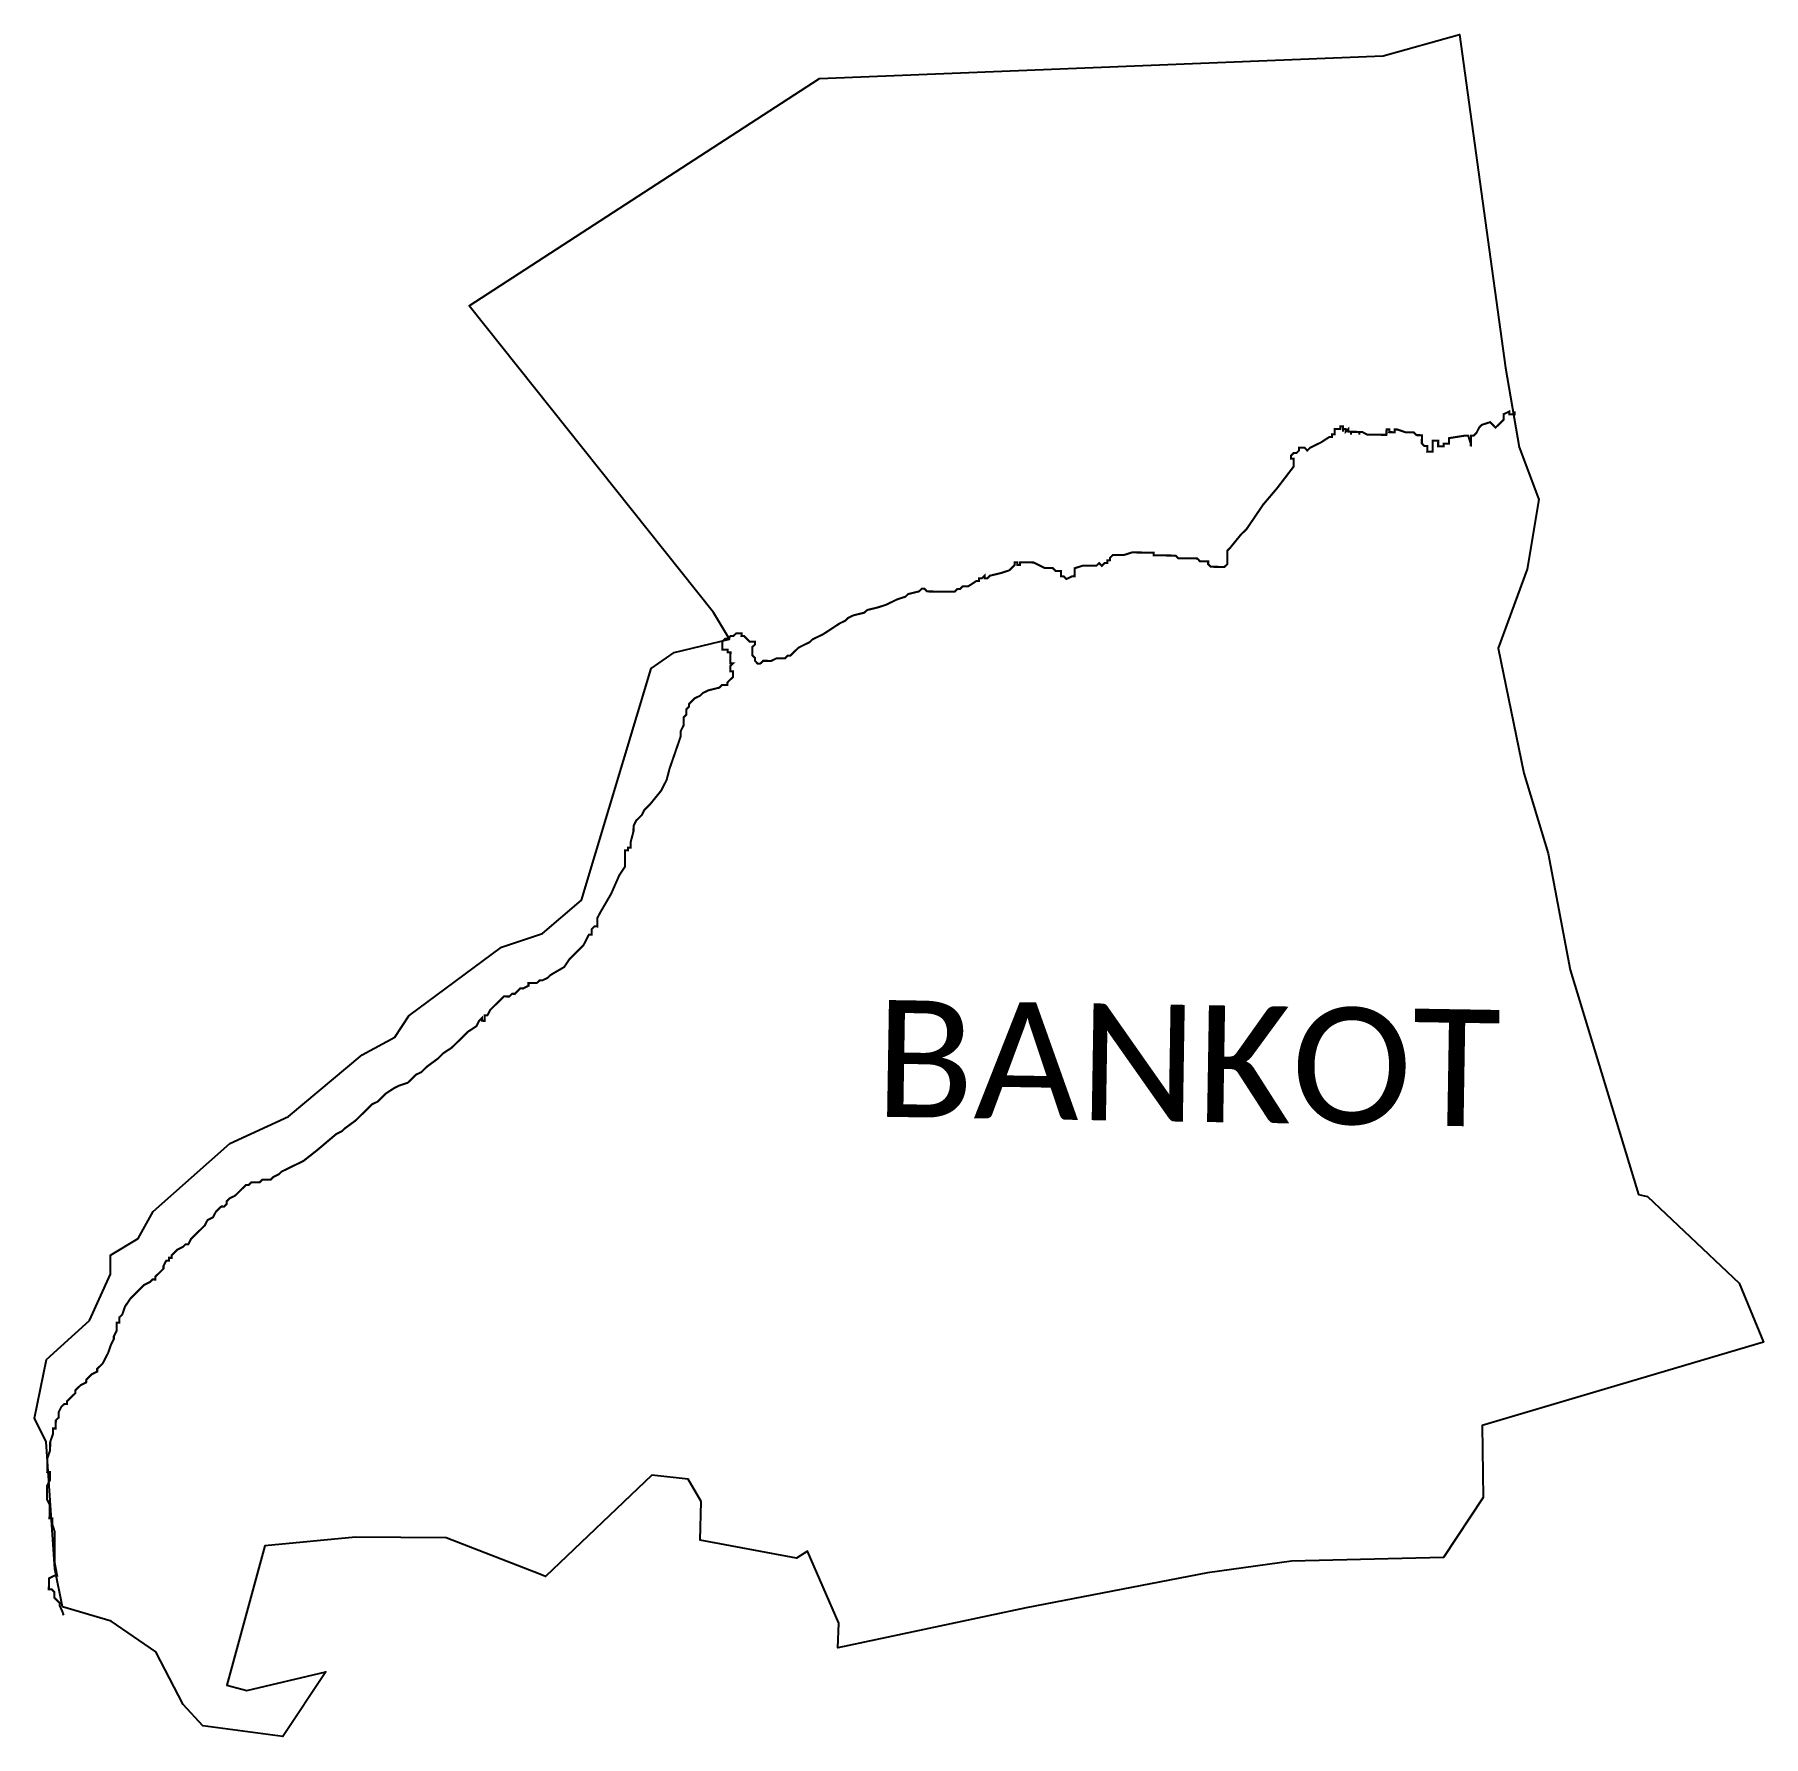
# Model space of a CAD drawing. Header units: metres. Extents: x 291467 to 294010, y 1987263 to 1989765.
import ezdxf

# ---------------------------------------------------------------- set-up
doc = ezdxf.new("R2010")
doc.units = ezdxf.units.M
for name, color, linetype in [('HIGH TIDE LINE', 6, 'Continuous'), ('village', 3, 'Continuous'), ('VILLAGE NAME', 250, 'Continuous')]:
    doc.layers.add(name, color=color, linetype=linetype)
doc.styles.get("Standard").update_dxf_attribs({"font": 'calibri.ttf'})

msp = doc.modelspace()

# ---------------------------------------------------------------- linework, layer by layer
at = {"layer": 'HIGH TIDE LINE', "lineweight": 0}
msp.add_lwpolyline([(293643.9, 1989211.1, 3.01, 3.01, 0), (293643.8, 1989207.1, 3.01, 3.01, 0), (293635.8, 1989207.1, 3.01, 3.01, 0), (293635.9, 1989211.1, 3.01, 3.01, 0), (293627.8, 1989207.2, 3.01, 3.01, 0), (293627.7, 1989199.2, 3.01, 3.01, 0), (293623.7, 1989195.2, 3.01, 3.01, 0), (293615.6, 1989187.3, 3.01, 3.01, 0), (293607.7, 1989195.4, 3.01, 3.01, 0), (293595.6, 1989191.5, 3.01, 3.01, 0), (293591.6, 1989187.5, 3.01, 3.01, 0), (293587.5, 1989179.5, 3.01, 3.01, 0), (293583.4, 1989175.5, 3.01, 3.01, 0), (293579.4, 1989175.6, 3.01, 3.01, 0), (293579.3, 1989159.6, 3.01, 3.01, 0), (293579.3, 1989163.6, 3.01, 3.01, 0), (293575.4, 1989175.6, 3.01, 3.01, 0), (293571.4, 1989175.7, 3.01, 3.01, 0), (293547.3, 1989171.9, 3.01, 3.01, 0), (293547.3, 1989163.9, 3.01, 3.01, 0), (293539.2, 1989163.9, 3.01, 3.01, 0), (293539.2, 1989159.9, 3.01, 3.01, 0), (293531.2, 1989160, 3.01, 3.01, 0), (293531.3, 1989168, 3.01, 3.01, 0), (293523.2, 1989168.1, 3.01, 3.01, 0), (293523.1, 1989152, 3.01, 3.01, 0), (293515.1, 1989152.1, 3.01, 3.01, 0), (293515.2, 1989160.1, 3.01, 3.01, 0), (293511.1, 1989160.2, 3.01, 3.01, 0), (293507.2, 1989164.2, 3.01, 3.01, 0), (293507.3, 1989176.2, 3.01, 3.01, 0), (293499.3, 1989176.3, 3.01, 3.01, 0), (293495.3, 1989180.4, 3.01, 3.01, 0), (293483.3, 1989180.5, 3.01, 3.01, 0), (293471.3, 1989184.6, 3.01, 3.01, 0), (293467.3, 1989184.6, 3.01, 3.01, 0), (293467.2, 1989180.6, 3.01, 3.01, 0), (293459.2, 1989180.7, 3.01, 3.01, 0), (293459.3, 1989184.7, 3.01, 3.01, 0), (293455.3, 1989184.7, 3.01, 3.01, 0), (293455.2, 1989176.7, 3.01, 3.01, 0), (293427.1, 1989177, 3.01, 3.01, 0), (293419.2, 1989181.1, 3.01, 3.01, 0), (293415.1, 1989181.1, 3.01, 3.01, 0), (293415.1, 1989177.1, 3.01, 3.01, 0), (293415.1, 1989181.1, 3.01, 3.01, 0), (293403.1, 1989181.2, 3.01, 3.01, 0), (293403.1, 1989177.2, 3.01, 3.01, 0), (293403.1, 1989181.2, 3.01, 3.01, 0), (293399.1, 1989181.2, 3.01, 3.01, 0), (293399.1, 1989185.3, 3.01, 3.01, 0), (293395.1, 1989181.3, 3.01, 3.01, 0), (293395.1, 1989185.3, 3.01, 3.01, 0), (293391.1, 1989185.3, 3.01, 3.01, 0), (293391.1, 1989181.3, 3.01, 3.01, 0), (293391.2, 1989189.3, 3.01, 3.01, 0), (293387.2, 1989189.4, 3.01, 3.01, 0), (293387.1, 1989185.4, 3.01, 3.01, 0), (293379.1, 1989185.4, 3.01, 3.01, 0), (293379, 1989177.4, 3.01, 3.01, 0), (293375, 1989177.5, 3.01, 3.01, 0), (293375, 1989173.4, 3.01, 3.01, 0), (293371, 1989173.5, 3.01, 3.01, 0), (293358.9, 1989165.6, 3.01, 3.01, 0), (293342.8, 1989157.7, 3.01, 3.01, 0), (293338.7, 1989153.7, 3.01, 3.01, 0), (293334.8, 1989157.8, 3.01, 3.01, 0), (293326.7, 1989157.9, 3.01, 3.01, 0), (293326.7, 1989153.8, 3.01, 3.01, 0), (293322.7, 1989149.9, 3.01, 3.01, 0), (293318.7, 1989149.9, 3.01, 3.01, 0), (293314.6, 1989145.9, 3.01, 3.01, 0), (293314.6, 1989141.9, 3.01, 3.01, 0), (293318.6, 1989141.9, 3.01, 3.01, 0), (293318.5, 1989129.9, 3.01, 3.01, 0), (293306.3, 1989113.9, 3.01, 3.01, 0), (293294.1, 1989098, 3.01, 3.01, 0), (293273.9, 1989074.2, 3.01, 3.01, 0), (293257.6, 1989050.2, 3.01, 3.01, 0), (293249.5, 1989038.3, 3.01, 3.01, 0), (293245.5, 1989034.3, 3.01, 3.01, 0), (293241.4, 1989030.4, 3.01, 3.01, 0), (293225.2, 1989010.5, 3.01, 3.01, 0), (293221.1, 1989006.5, 3.01, 3.01, 0), (293221, 1988986.4, 3.01, 3.01, 0), (293216.9, 1988982.5, 3.01, 3.01, 0), (293196.9, 1988982.7, 3.01, 3.01, 0), (293192.9, 1988986.7, 3.01, 3.01, 0), (293192.9, 1988990.7, 3.01, 3.01, 0), (293180.9, 1988990.8, 3.01, 3.01, 0), (293177, 1988994.9, 3.01, 3.01, 0), (293148.9, 1988995.1, 3.01, 3.01, 0), (293144.9, 1988999.2, 3.01, 3.01, 0), (293112.9, 1988999.5, 3.01, 3.01, 0), (293112.9, 1989003.5, 3.01, 3.01, 0), (293080.8, 1989003.8, 3.01, 3.01, 0), (293068.8, 1988999.9, 3.01, 3.01, 0), (293052.7, 1989000, 3.01, 3.01, 0), (293048.7, 1988996, 3.01, 3.01, 0), (293048.7, 1988992, 3.01, 3.01, 0), (293044.7, 1988992.1, 3.01, 3.01, 0), (293044.6, 1988988.1, 3.01, 3.01, 0), (293040.6, 1988988.1, 3.01, 3.01, 0), (293036.6, 1988984.1, 3.01, 3.01, 0), (293032.6, 1988988.2, 3.01, 3.01, 0), (293028.6, 1988984.2, 3.01, 3.01, 0), (293008.5, 1988984.4, 3.01, 3.01, 0), (292996.5, 1988980.5, 3.01, 3.01, 0), (292996.3, 1988968.5, 3.01, 3.01, 0), (292992.3, 1988968.5, 3.01, 3.01, 0), (292984.3, 1988964.6, 3.01, 3.01, 0), (292980.3, 1988968.6, 3.01, 3.01, 0), (292976.3, 1988968.6, 3.01, 3.01, 0), (292976.4, 1988976.7, 3.01, 3.01, 0), (292968.4, 1988976.7, 3.01, 3.01, 0), (292964.4, 1988980.8, 3.01, 3.01, 0), (292952.4, 1988980.9, 3.01, 3.01, 0), (292936.4, 1988989, 3.01, 3.01, 0), (292916.4, 1988989.2, 3.01, 3.01, 0), (292916.3, 1988985.2, 3.01, 3.01, 0), (292912.3, 1988985.3, 3.01, 3.01, 0), (292912.4, 1988989.3, 3.01, 3.01, 0), (292908.4, 1988989.3, 3.01, 3.01, 0), (292908.3, 1988985.3, 3.01, 3.01, 0), (292904.3, 1988981.3, 3.01, 3.01, 0), (292900.2, 1988977.4, 3.01, 3.01, 0), (292888.2, 1988973.5, 3.01, 3.01, 0), (292872.1, 1988969.6, 3.01, 3.01, 0), (292868.1, 1988965.6, 3.01, 3.01, 0), (292864, 1988965.7, 3.01, 3.01, 0), (292864.1, 1988969.7, 3.01, 3.01, 0), (292860, 1988965.7, 3.01, 3.01, 0), (292856, 1988965.7, 3.01, 3.01, 0), (292856, 1988961.7, 3.01, 3.01, 0), (292852, 1988961.8, 3.01, 3.01, 0), (292839.9, 1988953.9, 3.01, 3.01, 0), (292831.9, 1988953.9, 3.01, 3.01, 0), (292827.8, 1988950, 3.01, 3.01, 0), (292823.8, 1988950, 3.01, 3.01, 0), (292819.8, 1988946, 3.01, 3.01, 0), (292779.7, 1988946.4, 3.01, 3.01, 0), (292775.7, 1988950.4, 3.01, 3.01, 0), (292771.7, 1988950.5, 3.01, 3.01, 0), (292767.7, 1988946.5, 3.01, 3.01, 0), (292751.6, 1988942.6, 3.01, 3.01, 0), (292747.6, 1988938.7, 3.01, 3.01, 0), (292735.5, 1988934.8, 3.01, 3.01, 0), (292719.4, 1988926.9, 3.01, 3.01, 0), (292707.3, 1988923, 3.01, 3.01, 0), (292691.3, 1988919.1, 3.01, 3.01, 0), (292687.2, 1988915.2, 3.01, 3.01, 0), (292671.2, 1988911.3, 3.01, 3.01, 0), (292663.1, 1988907.4, 3.01, 3.01, 0), (292659.1, 1988903.4, 3.01, 3.01, 0), (292651, 1988899.5, 3.01, 3.01, 0), (292626.8, 1988883.6, 3.01, 3.01, 0), (292618.8, 1988879.7, 3.01, 3.01, 0), (292610.7, 1988875.8, 3.01, 3.01, 0), (292606.7, 1988871.8, 3.01, 3.01, 0), (292598.6, 1988867.9, 3.01, 3.01, 0), (292590.6, 1988863.9, 3.01, 3.01, 0), (292586.5, 1988860, 3.01, 3.01, 0), (292578.4, 1988852, 3.01, 3.01, 0), (292574.4, 1988852.1, 3.01, 3.01, 0), (292570.4, 1988848.1, 3.01, 3.01, 0), (292558.3, 1988848.2, 3.01, 3.01, 0), (292550.3, 1988844.3, 3.01, 3.01, 0), (292538.3, 1988844.4, 3.01, 3.01, 0), (292534.2, 1988840.4, 3.01, 3.01, 0), (292530.2, 1988840.4, 3.01, 3.01, 0), (292526.2, 1988844.5, 3.01, 3.01, 0), (292526.3, 1988848.5, 3.01, 3.01, 0), (292522.3, 1988852.5, 3.01, 3.01, 0), (292522.4, 1988864.6, 3.01, 3.01, 0), (292526.5, 1988868.5, 3.01, 3.01, 0), (292526.5, 1988872.5, 3.01, 3.01, 0), (292518.5, 1988872.6, 3.01, 3.01, 0), (292514.5, 1988876.7, 3.01, 3.01, 0), (292510.5, 1988880.7, 3.01, 3.01, 0), (292506.5, 1988880.7, 3.01, 3.01, 0), (292506.6, 1988884.7, 3.01, 3.01, 0), (292498.6, 1988884.8, 3.01, 3.01, 0), (292494.5, 1988880.8, 3.01, 3.01, 0), (292490.5, 1988880.9, 3.01, 3.01, 0), (292486.5, 1988876.9, 3.01, 3.01, 0), (292482.5, 1988876.9, 3.01, 3.01, 0), (292478.4, 1988873, 3.01, 3.01, 0), (292478.3, 1988861, 3.01, 3.01, 0), (292486.3, 1988860.9, 3.01, 3.01, 0), (292486.3, 1988856.9, 3.01, 3.01, 0), (292490.3, 1988856.8, 3.01, 3.01, 0), (292490.1, 1988840.8, 3.01, 3.01, 0), (292494.1, 1988840.8, 3.01, 3.01, 0), (292490.1, 1988836.8, 3.01, 3.01, 0), (292490, 1988828.8, 3.01, 3.01, 0), (292494, 1988828.7, 3.01, 3.01, 0), (292494, 1988820.7, 3.01, 3.01, 0), (292489.9, 1988816.7, 3.01, 3.01, 0), (292485.9, 1988812.8, 3.01, 3.01, 0), (292485.8, 1988808.8, 3.01, 3.01, 0), (292477.8, 1988808.8, 3.01, 3.01, 0), (292473.8, 1988804.9, 3.01, 3.01, 0), (292457.7, 1988801, 3.01, 3.01, 0), (292449.7, 1988797.1, 3.01, 3.01, 0), (292445.6, 1988793.1, 3.01, 3.01, 0), (292437.6, 1988789.2, 3.01, 3.01, 0), (292433.5, 1988785.2, 3.01, 3.01, 0), (292429.5, 1988781.2, 3.01, 3.01, 0), (292429.4, 1988777.2, 3.01, 3.01, 0), (292425.4, 1988773.2, 3.01, 3.01, 0), (292425.3, 1988765.2, 3.01, 3.01, 0), (292421.3, 1988761.3, 3.01, 3.01, 0), (292421.2, 1988749.2, 3.01, 3.01, 0), (292417.1, 1988741.2, 3.01, 3.01, 0), (292417, 1988733.2, 3.01, 3.01, 0), (292412.9, 1988721.2, 3.01, 3.01, 0), (292408.8, 1988709.3, 3.01, 3.01, 0), (292400.5, 1988685.3, 3.01, 3.01, 0), (292396.4, 1988669.3, 3.01, 3.01, 0), (292392.3, 1988661.3, 3.01, 3.01, 0), (292388.2, 1988653.3, 3.01, 3.01, 0), (292372, 1988633.4, 3.01, 3.01, 0), (292363.9, 1988625.5, 3.01, 3.01, 0), (292359.8, 1988617.5, 3.01, 3.01, 0), (292355.8, 1988613.5, 3.01, 3.01, 0), (292351.7, 1988609.6, 3.01, 3.01, 0), (292347.7, 1988601.6, 3.01, 3.01, 0), (292347.6, 1988593.6, 3.01, 3.01, 0), (292343.4, 1988577.6, 3.01, 3.01, 0), (292343.4, 1988569.5, 3.01, 3.01, 0), (292339.4, 1988569.6, 3.01, 3.01, 0), (292339.3, 1988565.6, 3.01, 3.01, 0), (292335.3, 1988565.6, 3.01, 3.01, 0), (292335.1, 1988541.6, 3.01, 3.01, 0), (292327, 1988529.6, 3.01, 3.01, 0), (292314.7, 1988501.7, 3.01, 3.01, 0), (292298.4, 1988473.7, 3.01, 3.01, 0), (292294.3, 1988465.8, 3.01, 3.01, 0), (292294.2, 1988453.7, 3.01, 3.01, 0), (292290.2, 1988453.8, 3.01, 3.01, 0), (292286.1, 1988449.8, 3.01, 3.01, 0), (292286.1, 1988441.8, 3.01, 3.01, 0), (292282.1, 1988441.8, 3.01, 3.01, 0), (292278, 1988433.8, 3.01, 3.01, 0), (292273.9, 1988425.9, 3.01, 3.01, 0), (292265.8, 1988417.9, 3.01, 3.01, 0), (292253.7, 1988406, 3.01, 3.01, 0), (292245.6, 1988394, 3.01, 3.01, 0), (292225.4, 1988382.2, 3.01, 3.01, 0), (292221.4, 1988378.2, 3.01, 3.01, 0), (292213.3, 1988374.3, 3.01, 3.01, 0), (292209.3, 1988374.3, 3.01, 3.01, 0), (292205.3, 1988370.4, 3.01, 3.01, 0), (292193.2, 1988370.5, 3.01, 3.01, 0), (292193.2, 1988366.5, 3.01, 3.01, 0), (292185.1, 1988362.5, 3.01, 3.01, 0), (292181.1, 1988362.6, 3.01, 3.01, 0), (292177.1, 1988358.6, 3.01, 3.01, 0), (292173, 1988354.6, 3.01, 3.01, 0), (292169, 1988354.7, 3.01, 3.01, 0), (292165, 1988350.7, 3.01, 3.01, 0), (292157, 1988350.8, 3.01, 3.01, 0), (292144.8, 1988338.8, 3.01, 3.01, 0), (292140.8, 1988334.9, 3.01, 3.01, 0), (292136.8, 1988330.9, 3.01, 3.01, 0), (292132.7, 1988322.9, 3.01, 3.01, 0), (292128.7, 1988323, 3.01, 3.01, 0), (292128.6, 1988314.9, 3.01, 3.01, 0), (292124.6, 1988315, 3.01, 3.01, 0), (292124.6, 1988319, 3.01, 3.01, 0), (292120.6, 1988315, 3.01, 3.01, 0), (292116.5, 1988307, 3.01, 3.01, 0), (292104.4, 1988299.1, 3.01, 3.01, 0), (292096.3, 1988291.2, 3.01, 3.01, 0), (292088.2, 1988283.2, 3.01, 3.01, 0), (292080.1, 1988275.3, 3.01, 3.01, 0), (292068, 1988267.4, 3.01, 3.01, 0), (292059.9, 1988259.4, 3.01, 3.01, 0), (292043.8, 1988247.6, 3.01, 3.01, 0), (292035.7, 1988239.6, 3.01, 3.01, 0), (292027.7, 1988235.7, 3.01, 3.01, 0), (292019.6, 1988227.7, 3.01, 3.01, 0), (292015.5, 1988223.8, 3.01, 3.01, 0), (292003.5, 1988219.9, 3.01, 3.01, 0), (291995.4, 1988215.9, 3.01, 3.01, 0), (291983.3, 1988208, 3.01, 3.01, 0), (291979.3, 1988204.1, 3.01, 3.01, 0), (291971.2, 1988196.1, 3.01, 3.01, 0), (291963.1, 1988192.2, 3.01, 3.01, 0), (291955, 1988184.2, 3.01, 3.01, 0), (291938.9, 1988168.4, 3.01, 3.01, 0), (291922.7, 1988156.5, 3.01, 3.01, 0), (291920.7, 1988154.5, 3.01, 3.01, 0), (291918.7, 1988152.5, 3.01, 3.01, 0), (291910.6, 1988148.6, 3.01, 3.01, 0), (291882.4, 1988124.8, 3.01, 3.01, 0), (291862.2, 1988108.9, 3.01, 3.01, 0), (291838, 1988097.1, 3.01, 3.01, 0), (291830, 1988093.2, 3.01, 3.01, 0), (291825.9, 1988089.2, 3.01, 3.01, 0), (291817.9, 1988085.3, 3.01, 3.01, 0), (291813.8, 1988081.3, 3.01, 3.01, 0), (291801.8, 1988081.4, 3.01, 3.01, 0), (291797.7, 1988077.4, 3.01, 3.01, 0), (291785.7, 1988077.6, 3.01, 3.01, 0), (291781.7, 1988073.6, 3.01, 3.01, 0), (291777.7, 1988073.6, 3.01, 3.01, 0), (291773.6, 1988069.6, 3.01, 3.01, 0), (291769.6, 1988065.7, 3.01, 3.01, 0), (291761.5, 1988057.7, 3.01, 3.01, 0), (291753.4, 1988053.8, 3.01, 3.01, 0), (291749.4, 1988049.8, 3.01, 3.01, 0), (291749.4, 1988045.8, 3.01, 3.01, 0), (291745.3, 1988041.8, 3.01, 3.01, 0), (291741.3, 1988041.9, 3.01, 3.01, 0), (291733.2, 1988033.9, 3.01, 3.01, 0), (291729.1, 1988026, 3.01, 3.01, 0), (291721.1, 1988022, 3.01, 3.01, 0), (291717, 1988014, 3.01, 3.01, 0), (291700.8, 1987998.2, 3.01, 3.01, 0), (291696.8, 1987994.2, 3.01, 3.01, 0), (291692.7, 1987986.2, 3.01, 3.01, 0), (291688.7, 1987986.2, 3.01, 3.01, 0), (291684.6, 1987982.3, 3.01, 3.01, 0), (291676.6, 1987978.3, 3.01, 3.01, 0), (291672.5, 1987974.4, 3.01, 3.01, 0), (291668.5, 1987970.4, 3.01, 3.01, 0), (291668.5, 1987966.4, 3.01, 3.01, 0), (291664.5, 1987966.4, 3.01, 3.01, 0), (291664.4, 1987962.4, 3.01, 3.01, 0), (291660.4, 1987962.4, 3.01, 3.01, 0), (291656.3, 1987954.5, 3.01, 3.01, 0), (291656.3, 1987950.5, 3.01, 3.01, 0), (291652.3, 1987946.5, 3.01, 3.01, 0), (291644.2, 1987938.5, 3.01, 3.01, 0), (291644.1, 1987934.5, 3.01, 3.01, 0), (291640.1, 1987934.6, 3.01, 3.01, 0), (291636.1, 1987930.6, 3.01, 3.01, 0), (291628, 1987926.7, 3.01, 3.01, 0), (291624, 1987922.7, 3.01, 3.01, 0), (291615.9, 1987914.7, 3.01, 3.01, 0), (291611.8, 1987910.8, 3.01, 3.01, 0), (291607.8, 1987906.8, 3.01, 3.01, 0), (291599.7, 1987894.8, 3.01, 3.01, 0), (291595.6, 1987882.9, 3.01, 3.01, 0), (291591.5, 1987878.9, 3.01, 3.01, 0), (291591.4, 1987870.9, 3.01, 3.01, 0), (291587.4, 1987870.9, 3.01, 3.01, 0), (291587.3, 1987858.9, 3.01, 3.01, 0), (291583.2, 1987850.9, 3.01, 3.01, 0), (291583.2, 1987846.9, 3.01, 3.01, 0), (291579.1, 1987838.9, 3.01, 3.01, 0), (291575, 1987826.9, 3.01, 3.01, 0), (291570.9, 1987818.9, 3.01, 3.01, 0), (291566.8, 1987811, 3.01, 3.01, 0), (291558.7, 1987803, 3.01, 3.01, 0), (291558.7, 1987799, 3.01, 3.01, 0), (291550.7, 1987795.1, 3.01, 3.01, 0), (291542.6, 1987787.1, 3.01, 3.01, 0), (291542.5, 1987783.1, 3.01, 3.01, 0), (291534.5, 1987779.2, 3.01, 3.01, 0), (291530.4, 1987775.2, 3.01, 3.01, 0), (291526.4, 1987771.2, 3.01, 3.01, 0), (291526.4, 1987767.2, 3.01, 3.01, 0), (291518.3, 1987759.3, 3.01, 3.01, 0), (291514.2, 1987755.3, 3.01, 3.01, 0), (291514.2, 1987751.3, 3.01, 3.01, 0), (291510.2, 1987751.3, 3.01, 3.01, 0), (291506.1, 1987747.4, 3.01, 3.01, 0), (291502.1, 1987739.4, 3.01, 3.01, 0), (291502, 1987731.4, 3.01, 3.01, 0), (291497.9, 1987727.4, 3.01, 3.01, 0), (291497.8, 1987715.4, 3.01, 3.01, 0), (291493.8, 1987715.4, 3.01, 3.01, 0), (291493.7, 1987707.4, 3.01, 3.01, 0), (291489.6, 1987695.4, 3.01, 3.01, 0), (291489.5, 1987683.4, 3.01, 3.01, 0), (291485.4, 1987671.4, 3.01, 3.01, 0), (291485.2, 1987651.4, 3.01, 3.01, 0), (291489.2, 1987651.3, 3.01, 3.01, 0), (291489.1, 1987639.3, 3.01, 3.01, 0), (291485, 1987631.3, 3.01, 3.01, 0), (291484.8, 1987611.3, 3.01, 3.01, 0), (291488.8, 1987603.2, 3.01, 3.01, 0), (291488.6, 1987583.2, 3.01, 3.01, 0), (291492.6, 1987583.1, 3.01, 3.01, 0), (291492.5, 1987575.1, 3.01, 3.01, 0), (291496.4, 1987563.1, 3.01, 3.01, 0), (291496, 1987519, 3.01, 3.01, 0), (291499.8, 1987498.9, 3.01, 3.01, 0), (291495.8, 1987498.9, 3.01, 3.01, 0), (291487.8, 1987495, 3.01, 3.01, 0), (291487.6, 1987479, 3.01, 3.01, 0), (291491.7, 1987478.9, 3.01, 3.01, 0), (291495.6, 1987474.9, 3.01, 3.01, 0), (291495.5, 1987466.9, 3.01, 3.01, 0), (291503.5, 1987458.8, 3.01, 3.01, 0), (291503.5, 1987454.8, 3.01, 3.01, 0), (291507.4, 1987446.7, 3.01, 3.01, 0), (291509.3, 1987440.7, 3.01, 3.01, 0)], format="xyseb", dxfattribs=at)
at = {"layer": 'village', "color": 3}
msp.add_polyline3d([(293657.2, 1988679.3, 0), (293693, 1988560.8, 0), (293725.5, 1988389.8, 0), (293825.9, 1988059.3, 0), (293839.1, 1988056.5, 0), (293974.2, 1987929.1, 0), (294009.7, 1987842.5, 0), (293595.9, 1987720, 0), (293597.2, 1987614, 0), (293539.2, 1987525.9, 0), (293315.4, 1987520.4, 0), (293191.8, 1987502.9, 0), (292925.4, 1987451.6, 0), (292648, 1987392.9, 0), (292649.7, 1987428.9, 0), (292603.6, 1987535.1, 0), (292587.6, 1987524.7, 0), (292445.8, 1987551.2, 0), (292447, 1987607.8, 0), (292428.2, 1987640.7, 0), (292374.4, 1987646.8, 0), (292218.1, 1987497.8, 0), (292210, 1987501.1, 0), (292071.9, 1987554.7, 0), (291938.7, 1987555.5, 0), (291805.3, 1987543, 0), (291749.5, 1987338, 0), (291779, 1987330, 0), (291895.2, 1987357.4, 0), (291832, 1987262.5, 0), (291713.9, 1987278.2, 0), (291685.3, 1987309.5, 0), (291644.8, 1987386.7, 0), (291579.3, 1987432, 0), (291507.9, 1987453.2, 0), (291496.6, 1987508.8, 0), (291483.8, 1987695.7, 0), (291466.6, 1987730.8, 0), (291484.1, 1987816.9, 0), (291547.3, 1987874.4, 0), (291578.3, 1987942.2, 0), (291578.5, 1987970.1, 0), (291619.1, 1987994.6, 0), (291641.2, 1988034.4, 0), (291754, 1988134.4, 0), (291840, 1988174.3, 0), (291948.6, 1988264.8, 0), (291996.5, 1988290.9, 0), (292017.1, 1988322.2, 0), (292153.3, 1988423.5, 0), (292213.6, 1988443.2, 0), (292271.1, 1988492.4, 0), (292373.4, 1988833.2, 0), (292407.6, 1988856.5, 0), (292488.6, 1988876.4, 0), (292465.2, 1988915.3, 0), (292106.1, 1989366.6, 0), (292621.2, 1989700.9, 0), (293389.7, 1989731.8, 0), (293450.2, 1989734.2, 0), (293562.4, 1989765.4, 0), (293630.4, 1989275.2, 0), (293650.2, 1989158.5, 0), (293679.2, 1989081.6, 0), (293662.4, 1988979, 0), (293619.7, 1988863.1, 0)], close=True, dxfattribs=at)

# ---------------------------------------------------------------- texts
at = {"layer": 'VILLAGE NAME', "insert": (292704.6, 1988345.8), "char_height": 171.752, "attachment_point": 1, "rotation": 359.0691}
msp.add_mtext_dynamic_manual_height_columns('{\\fCalibri|b0|i0|c0|p34;BANKOT}', width=1471.541, gutter_width=858.8, heights=[151.6], dxfattribs=at)

doc.saveas('drawing.dxf')
